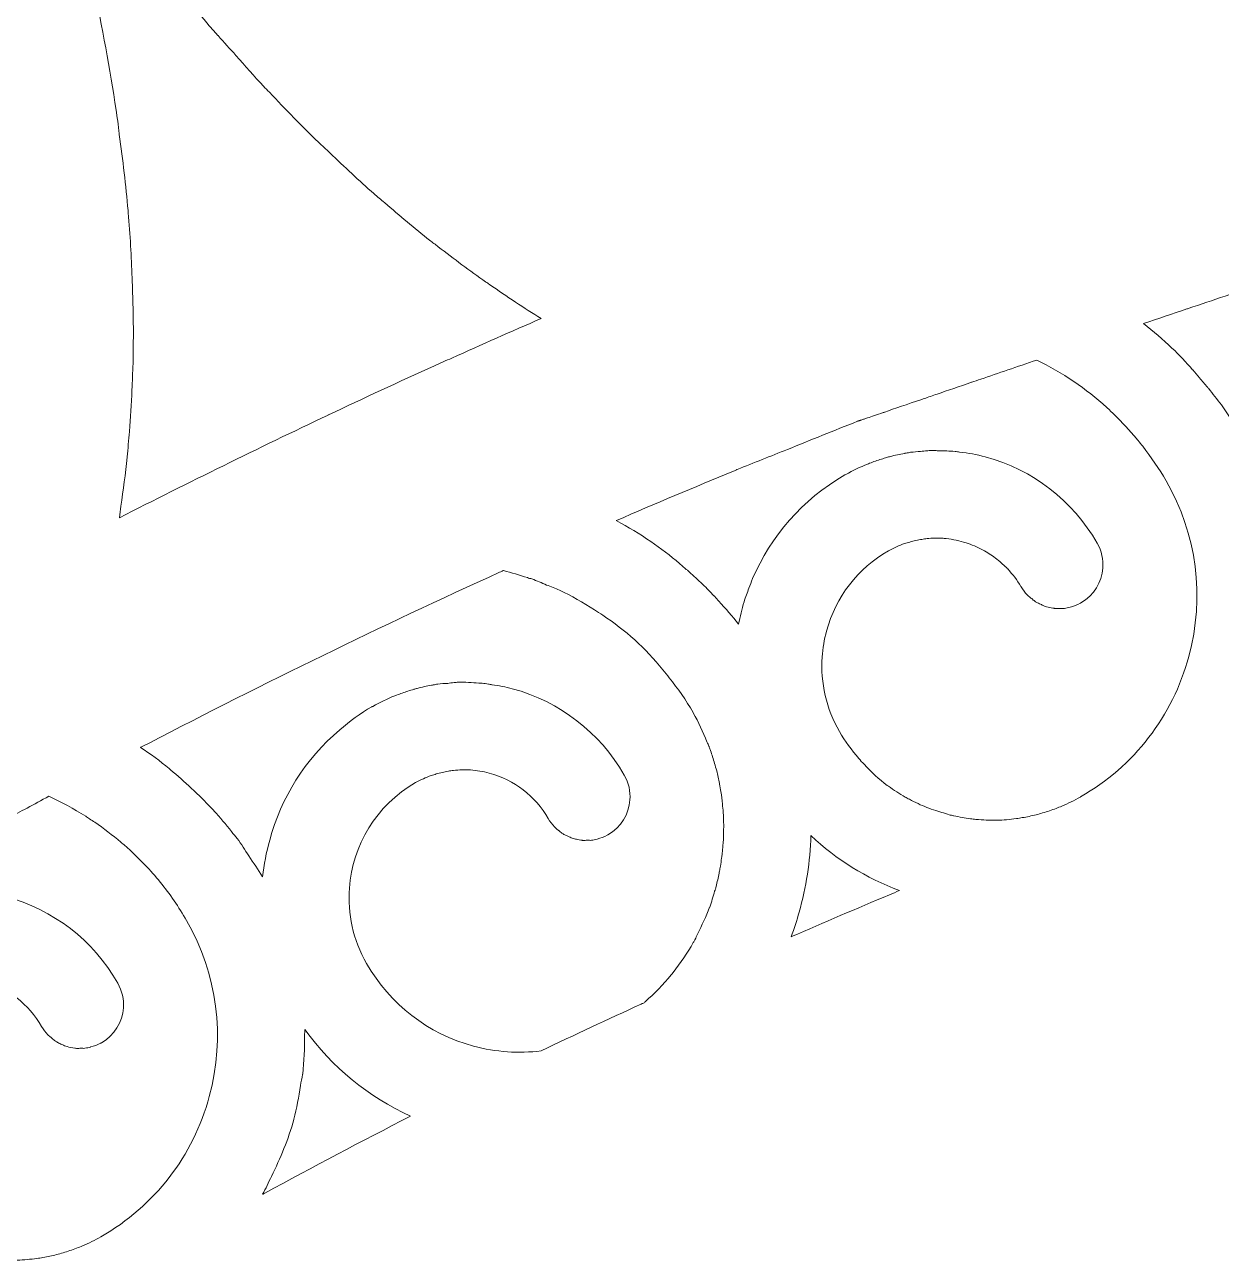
# Model space of a CAD drawing. Header units: millimetres. Extents: x -416 to 1516, y -417 to 43.
# Drawn here: x 892.77 to 906.44, y -34.97 to -20.85 of the extents above; entities that cross this region are included whole.
import ezdxf

# ---------------------------------------------------------------- set-up
doc = ezdxf.new("R2010")
doc.units = ezdxf.units.MM
doc.header["$MEASUREMENT"] = 0
doc.layers.add('Layer 2', color=7, linetype='Continuous')

msp = doc.modelspace()

# ---------------------------------------------------------------- linework, layer by layer
at = {"layer": 'Layer 2', "lineweight": 0}
for points, knots in [([(893.108, -18.532), (893.487, -19.09), (893.875, -19.621), (894.271, -20.121), (894.271, -20.122), (894.272, -20.123), (894.273, -20.124), (894.339, -20.208), (894.408, -20.286), (894.475, -20.369), (894.532, -20.438), (894.588, -20.507), (894.645, -20.576), (894.646, -20.576), (894.646, -20.577), (894.647, -20.577), (894.724, -20.671), (894.801, -20.769), (894.88, -20.86), (894.902, -20.887), (894.926, -20.911), (894.948, -20.937), (894.959, -20.949), (894.969, -20.96), (894.979, -20.971), (894.98, -20.972), (894.98, -20.972), (894.98, -20.972), (895.048, -21.05), (895.116, -21.124), (895.184, -21.2), (895.289, -21.318), (895.393, -21.438), (895.499, -21.551), (895.521, -21.575), (895.544, -21.596), (895.566, -21.62), (895.752, -21.816), (895.939, -22.009), (896.126, -22.191), (896.17, -22.234), (896.214, -22.272), (896.258, -22.314), (896.425, -22.473), (896.592, -22.631), (896.76, -22.779), (896.801, -22.815), (896.843, -22.847), (896.884, -22.883), (897.055, -23.03), (897.226, -23.176), (897.398, -23.312), (897.431, -23.338), (897.464, -23.36), (897.497, -23.386), (897.677, -23.525), (897.857, -23.662), (898.038, -23.788), (898.038, -23.788), (898.039, -23.788), (898.039, -23.789), (898.039, -23.789), (898.039, -23.789), (898.039, -23.789), (898.054, -23.799), (898.068, -23.807), (898.083, -23.817), (898.279, -23.955), (898.476, -24.086), (898.673, -24.206), (898.331, -24.353), (897.991, -24.505), (897.652, -24.658), (897.585, -24.688), (897.518, -24.716), (897.452, -24.747), (897.046, -24.93), (896.643, -25.118), (896.241, -25.308), (896.24, -25.308), (896.24, -25.309), (896.239, -25.309), (895.437, -25.689), (894.642, -26.082), (893.852, -26.484), (893.859, -26.441), (893.863, -26.394), (893.869, -26.351), (893.897, -26.167), (893.921, -25.981), (893.94, -25.791), (893.941, -25.79), (893.941, -25.79), (893.941, -25.789), (893.95, -25.694), (893.958, -25.596), (893.966, -25.498), (893.966, -25.498), (893.966, -25.497), (893.966, -25.496), (893.979, -25.341), (893.988, -25.184), (893.996, -25.024), (893.996, -25.024), (893.996, -25.023), (893.996, -25.023), (894, -24.922), (894.005, -24.822), (894.008, -24.719), (894.008, -24.718), (894.008, -24.717), (894.008, -24.717), (894.013, -24.511), (894.013, -24.3), (894.009, -24.086), (894.009, -24.086), (894.009, -24.086), (894.009, -24.086), (894.006, -23.973), (894.002, -23.858), (893.997, -23.743), (893.988, -23.499), (893.976, -23.252), (893.954, -22.997), (893.954, -22.997), (893.954, -22.997), (893.954, -22.997), (893.953, -22.989), (893.952, -22.98), (893.951, -22.972), (893.926, -22.686), (893.891, -22.396), (893.851, -22.103), (893.85, -22.095), (893.849, -22.087), (893.848, -22.079), (893.848, -22.075), (893.847, -22.072), (893.846, -22.068), (893.846, -22.066), (893.846, -22.064), (893.845, -22.061), (893.839, -22.011), (893.835, -21.963), (893.828, -21.912), (893.762, -21.443), (893.672, -20.965), (893.573, -20.482), (893.559, -20.414), (893.541, -20.345), (893.527, -20.277), (893.522, -20.253), (893.518, -20.23), (893.513, -20.206), (893.513, -20.204), (893.512, -20.203), (893.512, -20.201), (893.512, -20.199), (893.511, -20.197), (893.511, -20.194), (893.509, -20.185), (893.507, -20.176), (893.505, -20.166), (893.505, -20.166), (893.505, -20.166), (893.505, -20.166), (893.502, -20.151), (893.498, -20.137), (893.495, -20.122), (893.495, -20.12), (893.494, -20.119), (893.494, -20.117), (893.493, -20.115), (893.493, -20.113), (893.492, -20.111), (893.482, -20.064), (893.468, -20.017), (893.458, -19.97), (893.388, -19.66), (893.311, -19.347), (893.228, -19.033), (893.228, -19.03), (893.227, -19.027), (893.226, -19.023), (893.226, -19.023), (893.226, -19.023), (893.226, -19.023), (893.213, -18.973), (893.199, -18.923), (893.187, -18.873), (893.186, -18.87), (893.185, -18.866), (893.184, -18.863), (893.183, -18.859), (893.182, -18.856), (893.181, -18.853), (893.173, -18.82), (893.165, -18.788), (893.156, -18.755), (893.132, -18.671), (893.113, -18.589), (893.089, -18.504), (893.096, -18.514), (893.102, -18.523), (893.108, -18.532)], [0, 0, 0, 0, 1, 1, 1, 2, 2, 2, 3, 3, 3, 4, 4, 4, 5, 5, 5, 6, 6, 6, 7, 7, 7, 8, 8, 8, 9, 9, 9, 10, 10, 10, 11, 11, 11, 12, 12, 12, 13, 13, 13, 14, 14, 14, 15, 15, 15, 16, 16, 16, 17, 17, 17, 18, 18, 18, 19, 19, 19, 20, 20, 20, 21, 21, 21, 22, 22, 22, 23, 23, 23, 24, 24, 24, 25, 25, 25, 26, 26, 26, 27, 27, 27, 28, 28, 28, 29, 29, 29, 30, 30, 30, 31, 31, 31, 32, 32, 32, 33, 33, 33, 34, 34, 34, 35, 35, 35, 36, 36, 36, 37, 37, 37, 38, 38, 38, 39, 39, 39, 40, 40, 40, 41, 41, 41, 42, 42, 42, 43, 43, 43, 44, 44, 44, 45, 45, 45, 46, 46, 46, 47, 47, 47, 48, 48, 48, 49, 49, 49, 50, 50, 50, 51, 51, 51, 52, 52, 52, 53, 53, 53, 54, 54, 54, 55, 55, 55, 56, 56, 56, 57, 57, 57, 58, 58, 58, 59, 59, 59, 60, 60, 60, 61, 61, 61, 62, 62, 62, 63, 63, 63, 64, 64, 64, 65, 65, 65, 66, 66, 66, 67, 67, 67, 68, 68, 68, 68]), ([(906.052, -24.097), (906.057, -24.095), (906.062, -24.094), (906.067, -24.092), (906.35, -23.996), (906.63, -23.902), (906.9, -23.811), (906.907, -23.809), (906.913, -23.807), (906.92, -23.804), (906.939, -23.798), (906.957, -23.792), (906.976, -23.786), (907.035, -23.766), (907.093, -23.746), (907.151, -23.727), (907.189, -23.714), (907.226, -23.702), (907.263, -23.69), (907.295, -23.679), (907.327, -23.668), (907.358, -23.658), (907.371, -23.654), (907.385, -23.649), (907.398, -23.645), (907.414, -23.639), (907.43, -23.634), (907.445, -23.629), (907.461, -23.624), (907.477, -23.618), (907.493, -23.613), (907.547, -23.595), (907.6, -23.577), (907.653, -23.56), (907.658, -23.558), (907.662, -23.557), (907.667, -23.555), (907.667, -23.555), (907.667, -23.555), (907.667, -23.555), (907.668, -23.555), (907.668, -23.555), (907.668, -23.555), (907.69, -23.548), (907.712, -23.54), (907.734, -23.533), (907.77, -23.521), (907.805, -23.51), (907.84, -23.498), (907.849, -23.495), (907.859, -23.492), (907.868, -23.489), (907.882, -23.484), (907.895, -23.48), (907.909, -23.476), (907.927, -23.47), (907.945, -23.464), (907.962, -23.458), (908.01, -23.442), (908.056, -23.427), (908.102, -23.412), (908.111, -23.409), (908.121, -23.406), (908.13, -23.403), (908.146, -23.398), (908.161, -23.393), (908.177, -23.388), (908.221, -23.373), (908.263, -23.36), (908.305, -23.346), (908.328, -23.339), (908.35, -23.331), (908.372, -23.324), (908.392, -23.318), (908.411, -23.312), (908.431, -23.306), (908.454, -23.298), (908.479, -23.29), (908.502, -23.283), (908.503, -23.282), (908.504, -23.282), (908.505, -23.282), (908.507, -23.281), (908.51, -23.28), (908.512, -23.279), (908.519, -23.277), (908.525, -23.275), (908.532, -23.273), (908.536, -23.272), (908.541, -23.27), (908.546, -23.269), (908.577, -23.259), (908.605, -23.25), (908.633, -23.241), (908.644, -23.238), (908.656, -23.234), (908.666, -23.231), (908.675, -23.228), (908.683, -23.225), (908.692, -23.223), (908.698, -23.221), (908.704, -23.219), (908.71, -23.217), (908.752, -23.204), (908.791, -23.192), (908.828, -23.18), (908.835, -23.178), (908.842, -23.176), (908.849, -23.174), (908.871, -23.167), (908.888, -23.162), (908.908, -23.156), (908.928, -23.15), (908.949, -23.144), (908.967, -23.139), (908.967, -23.14), (908.968, -23.142), (908.969, -23.143), (909.007, -23.258), (909.052, -23.373), (909.096, -23.489), (909.118, -23.545), (909.136, -23.601), (909.159, -23.657), (909.228, -23.83), (909.302, -24.002), (909.382, -24.173), (909.382, -24.173), (909.382, -24.174), (909.382, -24.174), (909.263, -24.15), (909.141, -24.137), (909.018, -24.135), (909.018, -24.135), (909.018, -24.135), (909.018, -24.135), (908.649, -24.128), (908.274, -24.216), (907.932, -24.412), (907.932, -24.413), (907.931, -24.413), (907.931, -24.413), (907.392, -24.722), (906.996, -25.211), (906.801, -25.796), (906.769, -25.731), (906.737, -25.666), (906.702, -25.602), (906.695, -25.589), (906.69, -25.576), (906.682, -25.563), (906.609, -25.435), (906.53, -25.313), (906.446, -25.194), (906.399, -25.128), (906.347, -25.067), (906.297, -25.004), (906.293, -24.999), (906.289, -24.995), (906.286, -24.991), (906.257, -24.955), (906.226, -24.921), (906.197, -24.886), (906.171, -24.855), (906.147, -24.824), (906.12, -24.794), (906.12, -24.794), (906.12, -24.794), (906.119, -24.793), (906.119, -24.793), (906.118, -24.792), (906.117, -24.791), (906.042, -24.705), (905.964, -24.622), (905.881, -24.544), (905.777, -24.446), (905.669, -24.353), (905.556, -24.265), (905.721, -24.209), (905.887, -24.153), (906.052, -24.097)], [0, 0, 0, 0, 1, 1, 1, 2, 2, 2, 3, 3, 3, 4, 4, 4, 5, 5, 5, 6, 6, 6, 7, 7, 7, 8, 8, 8, 9, 9, 9, 10, 10, 10, 11, 11, 11, 12, 12, 12, 13, 13, 13, 14, 14, 14, 15, 15, 15, 16, 16, 16, 17, 17, 17, 18, 18, 18, 19, 19, 19, 20, 20, 20, 21, 21, 21, 22, 22, 22, 23, 23, 23, 24, 24, 24, 25, 25, 25, 26, 26, 26, 27, 27, 27, 28, 28, 28, 29, 29, 29, 30, 30, 30, 31, 31, 31, 32, 32, 32, 33, 33, 33, 34, 34, 34, 35, 35, 35, 36, 36, 36, 37, 37, 37, 38, 38, 38, 39, 39, 39, 40, 40, 40, 41, 41, 41, 42, 42, 42, 43, 43, 43, 44, 44, 44, 45, 45, 45, 46, 46, 46, 47, 47, 47, 48, 48, 48, 49, 49, 49, 50, 50, 50, 51, 51, 51, 52, 52, 52, 53, 53, 53, 54, 54, 54, 55, 55, 55, 56, 56, 56, 57, 57, 57, 58, 58, 58, 59, 59, 59, 60, 60, 60, 60]), ([(902.64, -29.551), (902.636, -29.548), (902.631, -29.546), (902.627, -29.543), (902.532, -29.472), (902.445, -29.389), (902.362, -29.301), (902.341, -29.279), (902.321, -29.256), (902.301, -29.233), (902.221, -29.139), (902.145, -29.039), (902.082, -28.928), (901.931, -28.665), (901.863, -28.37), (901.884, -28.074), (901.89, -27.975), (901.907, -27.876), (901.933, -27.779), (902.039, -27.388), (902.291, -27.062), (902.641, -26.861), (902.642, -26.861), (902.642, -26.861), (902.642, -26.861), (902.702, -26.827), (902.764, -26.8), (902.826, -26.778), (902.845, -26.772), (902.865, -26.766), (902.884, -26.761), (902.93, -26.747), (902.977, -26.737), (903.024, -26.73), (903.043, -26.726), (903.063, -26.723), (903.082, -26.721), (903.139, -26.715), (903.196, -26.714), (903.253, -26.717), (903.269, -26.718), (903.284, -26.72), (903.3, -26.722), (903.301, -26.722), (903.301, -26.722), (903.301, -26.722), (903.378, -26.73), (903.455, -26.746), (903.528, -26.769), (903.536, -26.772), (903.544, -26.775), (903.551, -26.778), (903.616, -26.8), (903.679, -26.828), (903.739, -26.862), (903.764, -26.876), (903.788, -26.891), (903.811, -26.906), (903.859, -26.938), (903.903, -26.975), (903.946, -27.014), (903.965, -27.031), (903.984, -27.047), (904.002, -27.066), (904.002, -27.067), (904.003, -27.068), (904.004, -27.069), (904.06, -27.129), (904.112, -27.195), (904.155, -27.269), (904.156, -27.27), (904.157, -27.271), (904.158, -27.272), (904.177, -27.307), (904.202, -27.337), (904.228, -27.365), (904.232, -27.37), (904.238, -27.374), (904.243, -27.379), (904.244, -27.38), (904.244, -27.381), (904.245, -27.382), (904.255, -27.392), (904.267, -27.399), (904.277, -27.407), (904.277, -27.408), (904.278, -27.408), (904.278, -27.408), (904.29, -27.418), (904.302, -27.429), (904.315, -27.438), (904.325, -27.444), (904.335, -27.451), (904.346, -27.457), (904.349, -27.458), (904.352, -27.459), (904.355, -27.461), (904.355, -27.461), (904.355, -27.461), (904.355, -27.461), (904.363, -27.465), (904.371, -27.468), (904.379, -27.472), (904.392, -27.478), (904.405, -27.485), (904.418, -27.49), (904.428, -27.494), (904.437, -27.498), (904.447, -27.501), (904.471, -27.508), (904.496, -27.512), (904.521, -27.515), (904.524, -27.516), (904.526, -27.517), (904.529, -27.517), (904.533, -27.517), (904.537, -27.518), (904.54, -27.519), (904.546, -27.52), (904.551, -27.522), (904.556, -27.522), (904.556, -27.522), (904.556, -27.522), (904.556, -27.522), (904.572, -27.523), (904.588, -27.519), (904.604, -27.519), (904.62, -27.518), (904.636, -27.522), (904.652, -27.52), (904.663, -27.519), (904.673, -27.515), (904.684, -27.513), (904.695, -27.511), (904.705, -27.508), (904.716, -27.506), (904.717, -27.506), (904.717, -27.505), (904.717, -27.505), (904.717, -27.505), (904.718, -27.505), (904.718, -27.505), (904.757, -27.495), (904.796, -27.481), (904.833, -27.46), (904.835, -27.459), (904.838, -27.459), (904.841, -27.457), (904.991, -27.371), (905.079, -27.219), (905.091, -27.059), (905.098, -26.963), (905.078, -26.864), (905.026, -26.774), (904.746, -26.285), (904.291, -25.935), (903.747, -25.787), (903.65, -25.761), (903.552, -25.743), (903.454, -25.732), (903.437, -25.73), (903.42, -25.728), (903.402, -25.726), (903.339, -25.719), (903.275, -25.719), (903.212, -25.718), (903.203, -25.718), (903.195, -25.716), (903.187, -25.716), (903.168, -25.716), (903.148, -25.713), (903.129, -25.714), (903.129, -25.714), (903.129, -25.714), (903.129, -25.714), (903.113, -25.714), (903.097, -25.717), (903.081, -25.718), (903.057, -25.719), (903.034, -25.724), (903.009, -25.726), (902.971, -25.729), (902.932, -25.73), (902.894, -25.735), (902.877, -25.738), (902.861, -25.741), (902.844, -25.744), (902.839, -25.745), (902.834, -25.746), (902.83, -25.747), (902.828, -25.747), (902.826, -25.747), (902.825, -25.748), (902.77, -25.757), (902.715, -25.769), (902.661, -25.783), (902.648, -25.787), (902.635, -25.791), (902.622, -25.794), (902.601, -25.8), (902.581, -25.807), (902.561, -25.813), (902.515, -25.828), (902.47, -25.843), (902.425, -25.861), (902.418, -25.864), (902.41, -25.867), (902.403, -25.87), (902.318, -25.904), (902.234, -25.943), (902.153, -25.989), (902.15, -25.99), (902.146, -25.992), (902.143, -25.994), (901.653, -26.275), (901.295, -26.697), (901.089, -27.179), (901.073, -27.215), (901.061, -27.253), (901.047, -27.289), (901.028, -27.34), (901.007, -27.391), (900.992, -27.443), (900.991, -27.443), (900.991, -27.444), (900.991, -27.445), (900.966, -27.528), (900.945, -27.614), (900.928, -27.7), (900.857, -27.608), (900.78, -27.522), (900.702, -27.437), (900.686, -27.42), (900.672, -27.401), (900.656, -27.384), (900.656, -27.384), (900.656, -27.383), (900.655, -27.383), (900.653, -27.381), (900.651, -27.379), (900.649, -27.376), (900.648, -27.376), (900.648, -27.375), (900.647, -27.375), (900.627, -27.353), (900.605, -27.332), (900.584, -27.311), (900.584, -27.31), (900.583, -27.309), (900.582, -27.309), (900.578, -27.305), (900.574, -27.301), (900.571, -27.297), (900.522, -27.247), (900.47, -27.201), (900.419, -27.154), (900.395, -27.131), (900.371, -27.108), (900.347, -27.086), (900.346, -27.086), (900.345, -27.085), (900.345, -27.085), (900.341, -27.081), (900.337, -27.078), (900.334, -27.075), (900.333, -27.074), (900.332, -27.073), (900.331, -27.073), (900.308, -27.053), (900.286, -27.032), (900.262, -27.013), (900.262, -27.012), (900.261, -27.012), (900.261, -27.012), (900.259, -27.01), (900.258, -27.009), (900.256, -27.007), (900.255, -27.007), (900.255, -27.006), (900.254, -27.006), (900.148, -26.918), (900.039, -26.833), (899.925, -26.755), (899.798, -26.669), (899.666, -26.589), (899.531, -26.516), (899.531, -26.516), (899.531, -26.516), (899.531, -26.516), (899.531, -26.516), (899.531, -26.515), (899.532, -26.515), (899.976, -26.323), (900.423, -26.135), (900.871, -25.95), (900.883, -25.945), (900.895, -25.94), (900.906, -25.935), (900.909, -25.934), (900.911, -25.933), (900.914, -25.932), (901.103, -25.854), (901.295, -25.779), (901.486, -25.703), (901.753, -25.595), (902.019, -25.486), (902.287, -25.381), (902.29, -25.38), (902.293, -25.379), (902.296, -25.377), (902.296, -25.377), (902.298, -25.377), (902.299, -25.377), (902.3, -25.376), (902.304, -25.375), (902.307, -25.374), (902.309, -25.373), (902.309, -25.373), (902.311, -25.373), (902.311, -25.373), (902.311, -25.373), (902.311, -25.373), (902.314, -25.372), (902.318, -25.37), (902.321, -25.369), (902.321, -25.369), (902.323, -25.369), (902.323, -25.369), (902.325, -25.368), (902.327, -25.367), (902.329, -25.367), (902.335, -25.365), (902.341, -25.363), (902.348, -25.36), (902.358, -25.357), (902.369, -25.353), (902.382, -25.349), (902.388, -25.347), (902.395, -25.344), (902.402, -25.342), (902.447, -25.327), (902.509, -25.306), (902.579, -25.282), (902.584, -25.28), (902.589, -25.278), (902.594, -25.277), (902.595, -25.276), (902.597, -25.276), (902.598, -25.275), (902.713, -25.236), (902.853, -25.188), (903.023, -25.13), (903.032, -25.127), (903.04, -25.124), (903.049, -25.121), (903.096, -25.105), (903.147, -25.087), (903.197, -25.07), (903.32, -25.028), (903.451, -24.983), (903.592, -24.935), (903.593, -24.935), (903.593, -24.935), (903.593, -24.935), (903.627, -24.923), (903.661, -24.911), (903.696, -24.899), (903.896, -24.831), (904.11, -24.758), (904.335, -24.681), (904.483, -24.752), (904.624, -24.835), (904.759, -24.926), (904.891, -25.016), (905.017, -25.116), (905.136, -25.223), (905.138, -25.225), (905.139, -25.226), (905.141, -25.227), (905.17, -25.253), (905.197, -25.281), (905.224, -25.308), (905.312, -25.393), (905.396, -25.484), (905.474, -25.579), (905.481, -25.586), (905.487, -25.594), (905.493, -25.601), (905.511, -25.623), (905.529, -25.644), (905.547, -25.666), (905.643, -25.791), (905.734, -25.921), (905.814, -26.061), (906.166, -26.674), (906.258, -27.388), (906.073, -28.07), (905.888, -28.753), (905.448, -29.323), (904.835, -29.674), (904.835, -29.675), (904.834, -29.675), (904.834, -29.675), (904.765, -29.714), (904.695, -29.748), (904.624, -29.779), (904.601, -29.788), (904.579, -29.796), (904.556, -29.805), (904.506, -29.824), (904.455, -29.842), (904.403, -29.857), (904.378, -29.865), (904.353, -29.872), (904.328, -29.878), (904.276, -29.891), (904.224, -29.902), (904.171, -29.911), (904.149, -29.915), (904.126, -29.919), (904.103, -29.922), (904.029, -29.932), (903.955, -29.939), (903.88, -29.941), (903.8, -29.943), (903.719, -29.938), (903.639, -29.931), (903.618, -29.929), (903.598, -29.926), (903.577, -29.923), (903.577, -29.923), (903.577, -29.923), (903.577, -29.923), (903.514, -29.915), (903.451, -29.903), (903.389, -29.89), (903.388, -29.889), (903.387, -29.889), (903.385, -29.889), (903.369, -29.885), (903.352, -29.882), (903.336, -29.878), (903.307, -29.87), (903.278, -29.859), (903.249, -29.851), (903.235, -29.846), (903.221, -29.842), (903.207, -29.837), (903.172, -29.826), (903.137, -29.818), (903.102, -29.804), (903.095, -29.801), (903.088, -29.798), (903.081, -29.795), (903.012, -29.768), (902.945, -29.736), (902.88, -29.701), (902.864, -29.693), (902.849, -29.684), (902.833, -29.675), (902.767, -29.638), (902.702, -29.597), (902.64, -29.551)], [0, 0, 0, 0, 1, 1, 1, 2, 2, 2, 3, 3, 3, 4, 4, 4, 5, 5, 5, 6, 6, 6, 7, 7, 7, 8, 8, 8, 9, 9, 9, 10, 10, 10, 11, 11, 11, 12, 12, 12, 13, 13, 13, 14, 14, 14, 15, 15, 15, 16, 16, 16, 17, 17, 17, 18, 18, 18, 19, 19, 19, 20, 20, 20, 21, 21, 21, 22, 22, 22, 23, 23, 23, 24, 24, 24, 25, 25, 25, 26, 26, 26, 27, 27, 27, 28, 28, 28, 29, 29, 29, 30, 30, 30, 31, 31, 31, 32, 32, 32, 33, 33, 33, 34, 34, 34, 35, 35, 35, 36, 36, 36, 37, 37, 37, 38, 38, 38, 39, 39, 39, 40, 40, 40, 41, 41, 41, 42, 42, 42, 43, 43, 43, 44, 44, 44, 45, 45, 45, 46, 46, 46, 47, 47, 47, 48, 48, 48, 49, 49, 49, 50, 50, 50, 51, 51, 51, 52, 52, 52, 53, 53, 53, 54, 54, 54, 55, 55, 55, 56, 56, 56, 57, 57, 57, 58, 58, 58, 59, 59, 59, 60, 60, 60, 61, 61, 61, 62, 62, 62, 63, 63, 63, 64, 64, 64, 65, 65, 65, 66, 66, 66, 67, 67, 67, 68, 68, 68, 69, 69, 69, 70, 70, 70, 71, 71, 71, 72, 72, 72, 73, 73, 73, 74, 74, 74, 75, 75, 75, 76, 76, 76, 77, 77, 77, 78, 78, 78, 79, 79, 79, 80, 80, 80, 81, 81, 81, 82, 82, 82, 83, 83, 83, 84, 84, 84, 85, 85, 85, 86, 86, 86, 87, 87, 87, 88, 88, 88, 89, 89, 89, 90, 90, 90, 91, 91, 91, 92, 92, 92, 93, 93, 93, 94, 94, 94, 95, 95, 95, 96, 96, 96, 97, 97, 97, 98, 98, 98, 99, 99, 99, 100, 100, 100, 101, 101, 101, 102, 102, 102, 103, 103, 103, 104, 104, 104, 105, 105, 105, 106, 106, 106, 107, 107, 107, 108, 108, 108, 109, 109, 109, 110, 110, 110, 111, 111, 111, 112, 112, 112, 113, 113, 113, 114, 114, 114, 115, 115, 115, 116, 116, 116, 117, 117, 117, 118, 118, 118, 119, 119, 119, 120, 120, 120, 121, 121, 121, 122, 122, 122, 123, 123, 123, 124, 124, 124, 125, 125, 125, 126, 126, 126, 127, 127, 127, 128, 128, 128, 129, 129, 129, 130, 130, 130, 131, 131, 131, 132, 132, 132, 133, 133, 133, 134, 134, 134, 135, 135, 135, 136, 136, 136, 137, 137, 137, 138, 138, 138, 139, 139, 139, 140, 140, 140, 141, 141, 141, 142, 142, 142, 143, 143, 143, 144, 144, 144, 145, 145, 145, 146, 146, 146, 147, 147, 147, 148, 148, 148, 149, 149, 149, 150, 150, 150, 151, 151, 151, 152, 152, 152, 153, 153, 153, 154, 154, 154, 154]), ([(899.741, -27.88), (899.741, -27.88), (899.741, -27.88), (899.742, -27.88), (899.856, -27.984), (899.962, -28.1), (900.063, -28.22), (900.088, -28.25), (900.112, -28.281), (900.137, -28.312), (900.234, -28.437), (900.328, -28.568), (900.409, -28.71), (900.41, -28.711), (900.41, -28.712), (900.41, -28.712), (900.472, -28.821), (900.522, -28.933), (900.567, -29.045), (900.571, -29.054), (900.576, -29.063), (900.579, -29.071), (900.582, -29.079), (900.586, -29.087), (900.589, -29.095), (900.59, -29.098), (900.591, -29.101), (900.592, -29.104), (900.598, -29.117), (900.603, -29.13), (900.608, -29.143), (900.625, -29.192), (900.639, -29.241), (900.654, -29.291), (900.662, -29.319), (900.671, -29.348), (900.678, -29.376), (900.691, -29.424), (900.7, -29.472), (900.709, -29.52), (900.709, -29.52), (900.711, -29.528), (900.711, -29.528), (900.716, -29.556), (900.722, -29.585), (900.726, -29.613), (900.734, -29.661), (900.739, -29.708), (900.744, -29.756), (900.747, -29.788), (900.75, -29.819), (900.753, -29.851), (900.756, -29.899), (900.758, -29.947), (900.758, -29.995), (900.758, -30.026), (900.758, -30.058), (900.757, -30.089), (900.756, -30.137), (900.754, -30.184), (900.75, -30.232), (900.748, -30.26), (900.744, -30.288), (900.741, -30.316), (900.741, -30.319), (900.741, -30.321), (900.74, -30.323), (900.739, -30.34), (900.736, -30.356), (900.734, -30.373), (900.73, -30.404), (900.727, -30.435), (900.722, -30.467), (900.718, -30.485), (900.714, -30.504), (900.71, -30.523), (900.708, -30.53), (900.707, -30.538), (900.705, -30.546), (900.695, -30.597), (900.685, -30.648), (900.672, -30.699), (900.67, -30.705), (900.668, -30.711), (900.667, -30.717), (900.667, -30.717), (900.664, -30.725), (900.664, -30.725), (900.661, -30.734), (900.658, -30.744), (900.655, -30.753), (900.638, -30.814), (900.62, -30.874), (900.598, -30.933), (900.598, -30.934), (900.597, -30.934), (900.597, -30.935), (900.558, -31.041), (900.509, -31.143), (900.457, -31.243), (900.448, -31.262), (900.441, -31.282), (900.432, -31.301), (900.431, -31.302), (900.43, -31.304), (900.429, -31.306), (900.423, -31.316), (900.417, -31.327), (900.411, -31.337), (900.411, -31.337), (900.411, -31.339), (900.411, -31.339), (900.343, -31.458), (900.266, -31.571), (900.18, -31.679), (900.179, -31.681), (900.178, -31.682), (900.177, -31.683), (900.171, -31.691), (900.165, -31.698), (900.159, -31.706), (900.158, -31.707), (900.157, -31.707), (900.157, -31.708), (900.067, -31.817), (899.968, -31.92), (899.86, -32.015), (899.856, -32.019), (899.852, -32.023), (899.848, -32.026), (899.838, -32.031), (899.828, -32.036), (899.818, -32.04), (899.817, -32.041), (899.817, -32.041), (899.816, -32.041), (899.434, -32.218), (899.051, -32.393), (898.673, -32.576), (898.672, -32.576), (898.672, -32.576), (898.672, -32.577), (898.544, -32.592), (898.415, -32.596), (898.286, -32.587), (898.157, -32.578), (898.027, -32.556), (897.9, -32.522), (897.379, -32.381), (896.945, -32.046), (896.677, -31.578), (896.521, -31.307), (896.459, -31.006), (896.481, -30.715), (896.516, -30.23), (896.784, -29.771), (897.237, -29.511), (897.237, -29.511), (897.237, -29.511), (897.238, -29.511), (897.295, -29.478), (897.356, -29.452), (897.417, -29.43), (897.436, -29.423), (897.455, -29.418), (897.474, -29.412), (897.519, -29.399), (897.565, -29.388), (897.612, -29.38), (897.631, -29.377), (897.651, -29.373), (897.67, -29.371), (897.734, -29.364), (897.799, -29.361), (897.863, -29.366), (897.936, -29.371), (898.008, -29.383), (898.079, -29.402), (898.366, -29.48), (898.605, -29.664), (898.753, -29.922), (898.773, -29.957), (898.797, -29.987), (898.823, -30.015), (898.828, -30.02), (898.833, -30.024), (898.838, -30.028), (898.839, -30.029), (898.84, -30.031), (898.841, -30.032), (898.85, -30.042), (898.862, -30.049), (898.872, -30.057), (898.872, -30.057), (898.873, -30.057), (898.873, -30.058), (898.885, -30.068), (898.897, -30.079), (898.91, -30.088), (898.92, -30.094), (898.93, -30.101), (898.941, -30.107), (898.947, -30.11), (898.954, -30.112), (898.961, -30.116), (898.972, -30.121), (898.983, -30.126), (898.994, -30.131), (898.994, -30.131), (898.994, -30.131), (898.994, -30.131), (899.001, -30.134), (899.007, -30.138), (899.014, -30.14), (899.023, -30.144), (899.033, -30.148), (899.043, -30.151), (899.058, -30.156), (899.074, -30.157), (899.089, -30.16), (899.101, -30.163), (899.112, -30.165), (899.124, -30.167), (899.13, -30.168), (899.136, -30.169), (899.142, -30.17), (899.145, -30.171), (899.148, -30.172), (899.151, -30.172), (899.151, -30.172), (899.152, -30.172), (899.152, -30.172), (899.167, -30.173), (899.183, -30.17), (899.199, -30.169), (899.215, -30.168), (899.231, -30.172), (899.248, -30.17), (899.258, -30.169), (899.269, -30.165), (899.279, -30.163), (899.29, -30.161), (899.301, -30.158), (899.311, -30.156), (899.312, -30.156), (899.312, -30.155), (899.313, -30.155), (899.313, -30.155), (899.313, -30.155), (899.313, -30.155), (899.352, -30.145), (899.391, -30.131), (899.428, -30.11), (899.431, -30.109), (899.434, -30.109), (899.436, -30.107), (899.586, -30.021), (899.675, -29.869), (899.687, -29.709), (899.694, -29.613), (899.673, -29.514), (899.621, -29.424), (899.341, -28.935), (898.886, -28.585), (898.342, -28.437), (898.265, -28.416), (898.188, -28.404), (898.111, -28.392), (898.111, -28.392), (898.111, -28.392), (898.11, -28.392), (898.097, -28.39), (898.083, -28.386), (898.07, -28.384), (898.046, -28.381), (898.022, -28.378), (897.997, -28.375), (897.985, -28.374), (897.973, -28.375), (897.961, -28.374), (897.882, -28.366), (897.803, -28.361), (897.724, -28.363), (897.724, -28.363), (897.724, -28.363), (897.724, -28.363), (897.708, -28.364), (897.693, -28.367), (897.677, -28.368), (897.652, -28.369), (897.628, -28.374), (897.604, -28.376), (897.566, -28.379), (897.528, -28.379), (897.49, -28.385), (897.473, -28.387), (897.457, -28.391), (897.44, -28.394), (897.435, -28.395), (897.429, -28.396), (897.424, -28.397), (897.422, -28.397), (897.421, -28.397), (897.42, -28.397), (897.365, -28.407), (897.311, -28.419), (897.257, -28.433), (897.244, -28.436), (897.231, -28.44), (897.218, -28.444), (897.195, -28.45), (897.173, -28.458), (897.15, -28.465), (897.107, -28.479), (897.063, -28.494), (897.021, -28.51), (897.013, -28.513), (897.006, -28.516), (896.999, -28.519), (896.913, -28.553), (896.829, -28.592), (896.748, -28.639), (896.744, -28.641), (896.741, -28.642), (896.738, -28.643), (896.605, -28.72), (896.484, -28.811), (896.371, -28.907), (895.973, -29.243), (895.7, -29.686), (895.57, -30.169), (895.532, -30.307), (895.503, -30.447), (895.489, -30.589), (895.44, -30.504), (895.384, -30.428), (895.331, -30.348), (895.287, -30.282), (895.247, -30.212), (895.2, -30.15), (895.18, -30.122), (895.155, -30.098), (895.134, -30.071), (895.069, -29.989), (895.003, -29.908), (894.933, -29.833), (894.932, -29.833), (894.932, -29.832), (894.931, -29.832), (894.931, -29.831), (894.931, -29.831), (894.931, -29.831), (894.93, -29.831), (894.93, -29.83), (894.93, -29.83), (894.859, -29.752), (894.785, -29.68), (894.71, -29.608), (894.71, -29.608), (894.709, -29.607), (894.708, -29.606), (894.704, -29.603), (894.701, -29.599), (894.697, -29.595), (894.696, -29.594), (894.696, -29.594), (894.695, -29.593), (894.694, -29.592), (894.693, -29.592), (894.693, -29.591), (894.688, -29.587), (894.683, -29.583), (894.678, -29.578), (894.677, -29.577), (894.676, -29.577), (894.675, -29.576), (894.597, -29.503), (894.518, -29.431), (894.436, -29.364), (894.43, -29.36), (894.426, -29.355), (894.421, -29.351), (894.316, -29.264), (894.207, -29.182), (894.095, -29.108), (894.095, -29.107), (894.096, -29.107), (894.096, -29.107), (894.128, -29.09), (894.161, -29.074), (894.193, -29.058), (895.508, -28.373), (896.842, -27.722), (898.196, -27.107), (898.206, -27.103), (898.215, -27.098), (898.225, -27.094), (898.229, -27.092), (898.233, -27.09), (898.237, -27.088), (898.238, -27.088), (898.239, -27.087), (898.24, -27.087), (898.333, -27.11), (898.424, -27.138), (898.515, -27.168), (898.532, -27.174), (898.549, -27.178), (898.566, -27.183), (898.623, -27.203), (898.679, -27.228), (898.734, -27.252), (898.784, -27.272), (898.834, -27.289), (898.883, -27.312), (899.021, -27.376), (899.152, -27.452), (899.281, -27.534), (899.313, -27.554), (899.345, -27.575), (899.377, -27.597), (899.503, -27.684), (899.626, -27.776), (899.741, -27.88)], [0, 0, 0, 0, 1, 1, 1, 2, 2, 2, 3, 3, 3, 4, 4, 4, 5, 5, 5, 6, 6, 6, 7, 7, 7, 8, 8, 8, 9, 9, 9, 10, 10, 10, 11, 11, 11, 12, 12, 12, 13, 13, 13, 14, 14, 14, 15, 15, 15, 16, 16, 16, 17, 17, 17, 18, 18, 18, 19, 19, 19, 20, 20, 20, 21, 21, 21, 22, 22, 22, 23, 23, 23, 24, 24, 24, 25, 25, 25, 26, 26, 26, 27, 27, 27, 28, 28, 28, 29, 29, 29, 30, 30, 30, 31, 31, 31, 32, 32, 32, 33, 33, 33, 34, 34, 34, 35, 35, 35, 36, 36, 36, 37, 37, 37, 38, 38, 38, 39, 39, 39, 40, 40, 40, 41, 41, 41, 42, 42, 42, 43, 43, 43, 44, 44, 44, 45, 45, 45, 46, 46, 46, 47, 47, 47, 48, 48, 48, 49, 49, 49, 50, 50, 50, 51, 51, 51, 52, 52, 52, 53, 53, 53, 54, 54, 54, 55, 55, 55, 56, 56, 56, 57, 57, 57, 58, 58, 58, 59, 59, 59, 60, 60, 60, 61, 61, 61, 62, 62, 62, 63, 63, 63, 64, 64, 64, 65, 65, 65, 66, 66, 66, 67, 67, 67, 68, 68, 68, 69, 69, 69, 70, 70, 70, 71, 71, 71, 72, 72, 72, 73, 73, 73, 74, 74, 74, 75, 75, 75, 76, 76, 76, 77, 77, 77, 78, 78, 78, 79, 79, 79, 80, 80, 80, 81, 81, 81, 82, 82, 82, 83, 83, 83, 84, 84, 84, 85, 85, 85, 86, 86, 86, 87, 87, 87, 88, 88, 88, 89, 89, 89, 90, 90, 90, 91, 91, 91, 92, 92, 92, 93, 93, 93, 94, 94, 94, 95, 95, 95, 96, 96, 96, 97, 97, 97, 98, 98, 98, 99, 99, 99, 100, 100, 100, 101, 101, 101, 102, 102, 102, 103, 103, 103, 104, 104, 104, 105, 105, 105, 106, 106, 106, 107, 107, 107, 108, 108, 108, 109, 109, 109, 110, 110, 110, 111, 111, 111, 112, 112, 112, 113, 113, 113, 114, 114, 114, 115, 115, 115, 116, 116, 116, 117, 117, 117, 118, 118, 118, 119, 119, 119, 120, 120, 120, 121, 121, 121, 122, 122, 122, 123, 123, 123, 124, 124, 124, 125, 125, 125, 126, 126, 126, 127, 127, 127, 128, 128, 128, 129, 129, 129, 130, 130, 130, 131, 131, 131, 132, 132, 132, 133, 133, 133, 134, 134, 134, 135, 135, 135, 136, 136, 136, 137, 137, 137, 138, 138, 138, 139, 139, 139, 140, 140, 140, 141, 141, 141, 141]), ([(892.357, -30.041), (892.503, -29.96), (892.65, -29.881), (892.797, -29.801), (892.88, -29.757), (892.962, -29.712), (893.045, -29.667), (893.19, -29.732), (893.331, -29.81), (893.467, -29.895), (893.482, -29.905), (893.497, -29.915), (893.512, -29.925), (893.531, -29.938), (893.551, -29.951), (893.57, -29.964), (893.673, -30.034), (893.773, -30.11), (893.869, -30.191), (893.901, -30.218), (893.934, -30.245), (893.964, -30.273), (894.09, -30.388), (894.209, -30.513), (894.319, -30.648), (894.429, -30.785), (894.531, -30.931), (894.621, -31.088), (894.973, -31.701), (895.065, -32.415), (894.88, -33.097), (894.695, -33.78), (894.255, -34.349), (893.642, -34.701), (893.641, -34.702), (893.641, -34.702), (893.641, -34.702), (893.572, -34.741), (893.502, -34.775), (893.431, -34.805), (893.409, -34.815), (893.386, -34.823), (893.363, -34.832), (893.313, -34.851), (893.262, -34.869), (893.211, -34.884), (893.185, -34.891), (893.16, -34.899), (893.134, -34.905), (893.083, -34.918), (893.031, -34.929), (892.979, -34.938), (892.956, -34.942), (892.933, -34.946), (892.91, -34.949), (892.836, -34.959), (892.761, -34.966), (892.687, -34.968), (892.687, -34.968), (892.687, -34.968), (892.687, -34.968), (892.606, -34.97), (892.526, -34.965), (892.446, -34.958), (892.425, -34.955), (892.404, -34.953), (892.383, -34.95), (892.378, -34.949), (892.373, -34.948), (892.367, -34.947), (892.308, -34.939), (892.25, -34.929), (892.192, -34.916), (892.175, -34.912), (892.159, -34.909), (892.142, -34.905), (892.117, -34.899), (892.092, -34.889), (892.067, -34.881), (892.014, -34.866), (891.961, -34.851), (891.909, -34.831), (891.902, -34.828), (891.895, -34.825), (891.888, -34.822), (891.839, -34.802), (891.791, -34.778), (891.744, -34.755), (891.725, -34.745), (891.705, -34.738), (891.687, -34.728), (891.671, -34.72), (891.655, -34.711), (891.64, -34.702), (891.573, -34.664), (891.509, -34.624), (891.447, -34.578), (891.443, -34.575), (891.438, -34.573), (891.434, -34.569), (891.339, -34.499), (891.251, -34.416), (891.169, -34.328), (891.148, -34.306), (891.128, -34.283), (891.108, -34.259), (891.027, -34.165), (890.952, -34.066), (890.889, -33.955), (890.737, -33.692), (890.67, -33.397), (890.691, -33.101), (890.697, -33.002), (890.714, -32.903), (890.74, -32.806), (890.846, -32.415), (891.098, -32.089), (891.449, -31.888), (891.449, -31.888), (891.449, -31.888), (891.449, -31.888), (891.507, -31.855), (891.567, -31.829), (891.628, -31.807), (891.647, -31.8), (891.665, -31.795), (891.684, -31.79), (891.73, -31.776), (891.776, -31.765), (891.823, -31.757), (891.842, -31.754), (891.862, -31.751), (891.881, -31.748), (891.945, -31.742), (892.01, -31.738), (892.075, -31.743), (892.147, -31.748), (892.219, -31.76), (892.291, -31.779), (892.578, -31.857), (892.817, -32.041), (892.964, -32.299), (892.984, -32.334), (893.008, -32.364), (893.035, -32.392), (893.039, -32.397), (893.044, -32.401), (893.049, -32.405), (893.05, -32.406), (893.051, -32.408), (893.052, -32.409), (893.062, -32.418), (893.073, -32.425), (893.083, -32.434), (893.096, -32.444), (893.108, -32.455), (893.122, -32.464), (893.132, -32.471), (893.142, -32.478), (893.153, -32.484), (893.156, -32.485), (893.159, -32.486), (893.162, -32.488), (893.176, -32.496), (893.19, -32.502), (893.205, -32.508), (893.205, -32.508), (893.205, -32.508), (893.205, -32.508), (893.212, -32.511), (893.218, -32.514), (893.225, -32.517), (893.235, -32.521), (893.244, -32.525), (893.255, -32.528), (893.283, -32.537), (893.313, -32.541), (893.342, -32.545), (893.349, -32.546), (893.356, -32.549), (893.363, -32.549), (893.363, -32.549), (893.363, -32.549), (893.363, -32.549), (893.363, -32.549), (893.363, -32.549), (893.363, -32.549), (893.379, -32.55), (893.395, -32.546), (893.411, -32.546), (893.427, -32.545), (893.443, -32.549), (893.459, -32.547), (893.47, -32.545), (893.48, -32.542), (893.491, -32.54), (893.502, -32.538), (893.512, -32.535), (893.523, -32.533), (893.523, -32.532), (893.524, -32.532), (893.524, -32.532), (893.524, -32.532), (893.525, -32.532), (893.525, -32.532), (893.564, -32.522), (893.603, -32.508), (893.64, -32.487), (893.642, -32.486), (893.645, -32.485), (893.648, -32.484), (893.798, -32.398), (893.886, -32.246), (893.898, -32.086), (893.905, -31.99), (893.885, -31.891), (893.833, -31.801), (893.552, -31.312), (893.098, -30.961), (892.554, -30.814), (892.477, -30.793), (892.4, -30.781), (892.322, -30.769), (892.322, -30.769), (892.322, -30.769), (892.322, -30.769), (892.308, -30.767), (892.295, -30.763), (892.281, -30.761), (892.257, -30.758), (892.233, -30.755), (892.209, -30.753), (892.197, -30.752), (892.184, -30.752), (892.172, -30.751), (892.093, -30.743), (892.015, -30.738), (891.936, -30.741), (891.936, -30.741), (891.936, -30.741), (891.936, -30.741), (891.92, -30.741), (891.904, -30.744), (891.888, -30.745), (891.864, -30.746), (891.84, -30.751), (891.816, -30.753), (891.778, -30.756), (891.739, -30.757), (891.701, -30.762), (891.684, -30.765), (891.668, -30.768), (891.651, -30.771), (891.646, -30.772), (891.641, -30.773), (891.636, -30.774), (891.635, -30.774), (891.633, -30.774), (891.632, -30.775), (891.577, -30.785), (891.522, -30.796), (891.468, -30.81), (891.455, -30.814), (891.442, -30.818), (891.429, -30.821), (891.408, -30.827), (891.386, -30.835), (891.365, -30.841), (891.32, -30.856), (891.276, -30.871), (891.232, -30.888), (891.225, -30.891), (891.218, -30.894), (891.21, -30.896), (891.125, -30.931), (891.041, -30.97), (890.959, -31.016), (890.956, -31.018), (890.953, -31.019), (890.95, -31.021), (890.367, -31.355), (889.95, -31.896), (889.774, -32.544), (889.678, -32.899), (889.663, -33.262), (889.722, -33.614), (889.635, -33.501), (889.542, -33.394), (889.446, -33.292), (889.397, -33.241), (889.346, -33.193), (889.296, -33.145), (889.25, -33.101), (889.205, -33.057), (889.158, -33.015), (889.087, -32.952), (889.014, -32.894), (888.94, -32.836), (888.916, -32.817), (888.891, -32.798), (888.867, -32.78), (888.691, -32.649), (888.51, -32.527), (888.318, -32.423), (888.319, -32.423), (888.319, -32.423), (888.319, -32.423), (888.319, -32.423), (888.32, -32.423), (888.32, -32.423), (888.338, -32.411), (888.357, -32.399), (888.376, -32.388), (888.769, -32.139), (889.165, -31.892), (889.562, -31.65), (889.565, -31.649), (889.567, -31.647), (889.57, -31.646), (890.107, -31.292), (891.668, -30.442), (892.357, -30.041)], [0, 0, 0, 0, 1, 1, 1, 2, 2, 2, 3, 3, 3, 4, 4, 4, 5, 5, 5, 6, 6, 6, 7, 7, 7, 8, 8, 8, 9, 9, 9, 10, 10, 10, 11, 11, 11, 12, 12, 12, 13, 13, 13, 14, 14, 14, 15, 15, 15, 16, 16, 16, 17, 17, 17, 18, 18, 18, 19, 19, 19, 20, 20, 20, 21, 21, 21, 22, 22, 22, 23, 23, 23, 24, 24, 24, 25, 25, 25, 26, 26, 26, 27, 27, 27, 28, 28, 28, 29, 29, 29, 30, 30, 30, 31, 31, 31, 32, 32, 32, 33, 33, 33, 34, 34, 34, 35, 35, 35, 36, 36, 36, 37, 37, 37, 38, 38, 38, 39, 39, 39, 40, 40, 40, 41, 41, 41, 42, 42, 42, 43, 43, 43, 44, 44, 44, 45, 45, 45, 46, 46, 46, 47, 47, 47, 48, 48, 48, 49, 49, 49, 50, 50, 50, 51, 51, 51, 52, 52, 52, 53, 53, 53, 54, 54, 54, 55, 55, 55, 56, 56, 56, 57, 57, 57, 58, 58, 58, 59, 59, 59, 60, 60, 60, 61, 61, 61, 62, 62, 62, 63, 63, 63, 64, 64, 64, 65, 65, 65, 66, 66, 66, 67, 67, 67, 68, 68, 68, 69, 69, 69, 70, 70, 70, 71, 71, 71, 72, 72, 72, 73, 73, 73, 74, 74, 74, 75, 75, 75, 76, 76, 76, 77, 77, 77, 78, 78, 78, 79, 79, 79, 80, 80, 80, 81, 81, 81, 82, 82, 82, 83, 83, 83, 84, 84, 84, 85, 85, 85, 86, 86, 86, 87, 87, 87, 88, 88, 88, 89, 89, 89, 90, 90, 90, 91, 91, 91, 92, 92, 92, 93, 93, 93, 94, 94, 94, 95, 95, 95, 96, 96, 96, 97, 97, 97, 98, 98, 98, 99, 99, 99, 100, 100, 100, 101, 101, 101, 102, 102, 102, 103, 103, 103, 104, 104, 104, 105, 105, 105, 106, 106, 106, 107, 107, 107, 107]), ([(902.766, -30.744), (902.766, -30.744), (902.766, -30.744), (902.766, -30.744), (902.766, -30.744), (902.766, -30.744), (902.765, -30.744), (902.727, -30.76), (902.69, -30.777), (902.652, -30.793), (902.277, -30.949), (901.904, -31.11), (901.532, -31.271), (901.531, -31.271), (901.531, -31.272), (901.531, -31.272), (901.531, -31.272), (901.53, -31.272), (901.53, -31.272), (901.564, -31.179), (901.594, -31.085), (901.621, -30.991), (901.7, -30.706), (901.748, -30.413), (901.755, -30.116), (902.044, -30.39), (902.388, -30.601), (902.766, -30.744)], [0, 0, 0, 0, 1, 1, 1, 2, 2, 2, 3, 3, 3, 4, 4, 4, 5, 5, 5, 6, 6, 6, 7, 7, 7, 8, 8, 8, 9, 9, 9, 9]), ([(897.181, -33.322), (897.181, -33.322), (897.18, -33.323), (897.18, -33.323), (897.18, -33.323), (897.179, -33.323), (897.179, -33.323), (896.62, -33.609), (896.065, -33.903), (895.514, -34.203), (895.507, -34.206), (895.5, -34.21), (895.494, -34.213), (895.493, -34.213), (895.493, -34.214), (895.492, -34.214), (895.491, -34.215), (895.49, -34.215), (895.488, -34.216), (895.526, -34.15), (895.556, -34.079), (895.59, -34.011), (895.693, -33.803), (895.784, -33.588), (895.846, -33.359), (895.846, -33.359), (895.846, -33.358), (895.846, -33.358), (895.881, -33.231), (895.901, -33.103), (895.921, -32.974), (895.928, -32.931), (895.941, -32.888), (895.946, -32.845), (895.946, -32.844), (895.946, -32.843), (895.947, -32.842), (895.964, -32.695), (895.969, -32.547), (895.969, -32.399), (895.969, -32.377), (895.973, -32.354), (895.972, -32.331), (896.282, -32.765), (896.697, -33.104), (897.181, -33.322)], [0, 0, 0, 0, 1, 1, 1, 2, 2, 2, 3, 3, 3, 4, 4, 4, 5, 5, 5, 6, 6, 6, 7, 7, 7, 8, 8, 8, 9, 9, 9, 10, 10, 10, 11, 11, 11, 12, 12, 12, 13, 13, 13, 14, 14, 14, 15, 15, 15, 15])]:
    msp.add_open_spline(points, degree=3, knots=knots, dxfattribs=at)

doc.saveas('drawing.dxf')
